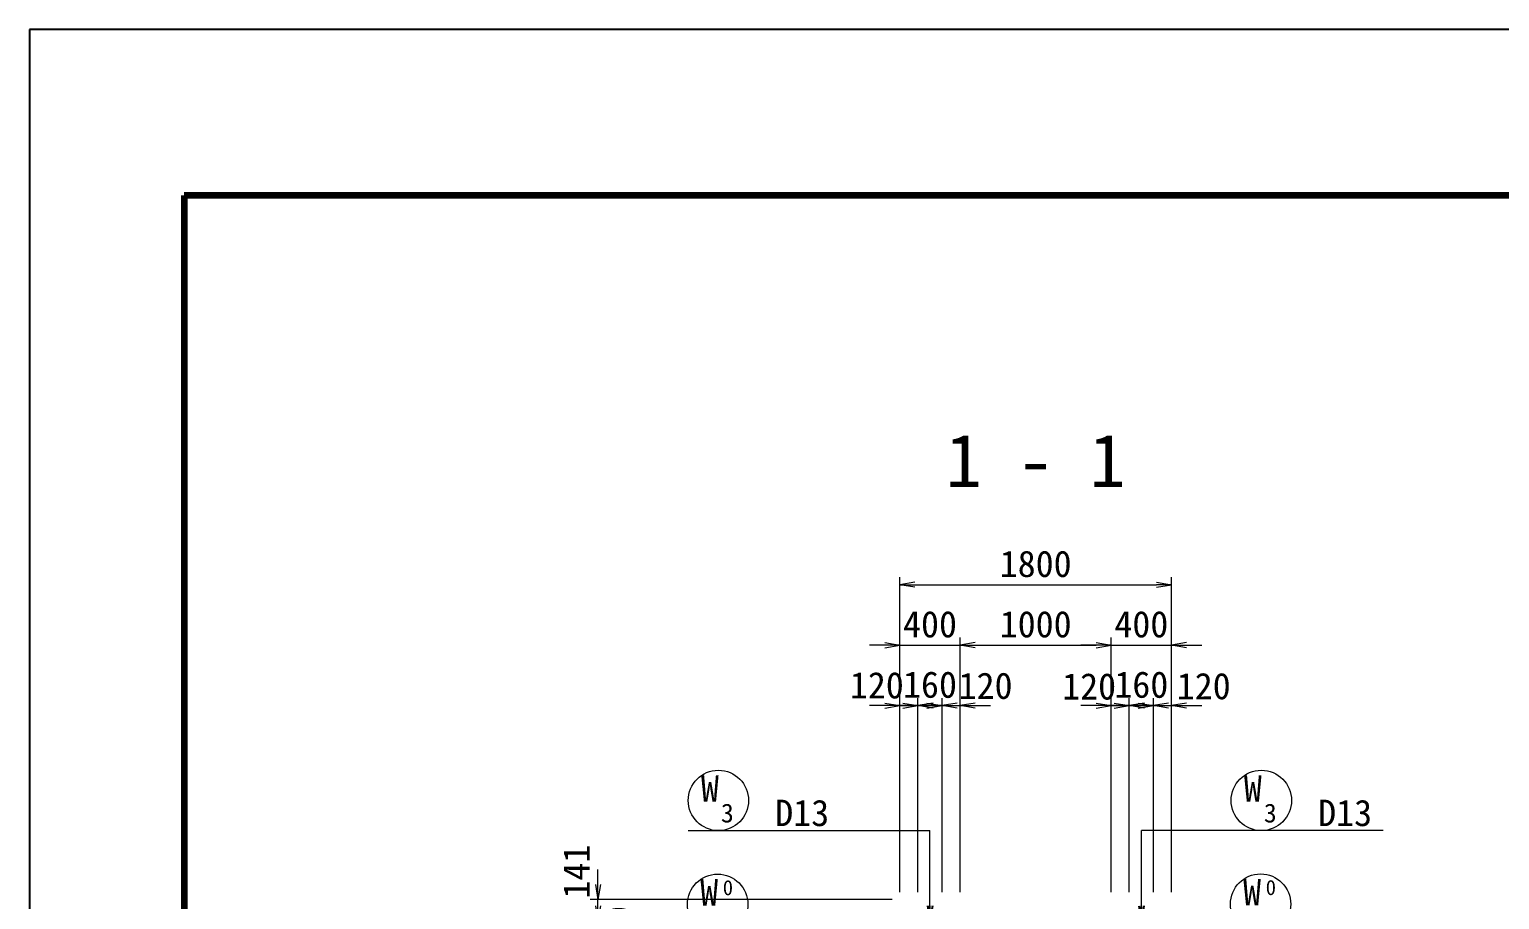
# Model space of a CAD drawing. Header units: millimetres. Extents: x 0 to 126150, y 0 to 29700.
# Drawn here: x 0 to 9739, y 23936 to 29700 of the extents above; entities that cross this region are included whole.
import ezdxf
from ezdxf.enums import TextEntityAlignment as Align

# ---------------------------------------------------------------- set-up
doc = ezdxf.new("R2010")
doc.units = ezdxf.units.MM
doc.header["$LTSCALE"] = 500
doc.layers.get('Defpoints').update_dxf_attribs({"color": 8})
for name, color, linetype, lineweight in [('D-STR-DIM', 7, 'Continuous', 13), ('D-STR-HTXT', 4, 'Continuous', 13), ('D-STR-TXT', 7, 'Continuous', 13), ('D-TTL', 2, 'Continuous', 140)]:
    doc.layers.add(name, color=color, linetype=linetype, lineweight=lineweight)
doc.styles.add('YOKO_GOTHIC', font='')
doc.styles.get('YOKO_GOTHIC').set_extended_font_data('MS Gothic')
doc.dimstyles.new('S50', dxfattribs={"dimscale": 50, "dimtxt": 3.5, "dimasz": 2, "dimexe": 1, "dimexo": 1, "dimgap": 1, "dimtad": 1, "dimdec": 0, "dimzin": 1, "dimdsep": 46, "dimtxsty": 'YOKO_GOTHIC', "dimblk": 'OPEN', "dimcen": 0, "dimclrd": 256, "dimclre": 256, "dimclrt": 256, "dimaunit": 1, "dimadec": 3, "dimazin": 0, "dimtfac": 1, "dimtdec": 0, "dimtix": 1, "dimtmove": 2, "dimatfit": 3, "dimldrblk": 'OPEN', "dimfxl": 1, "dimlwd": -1, "dimlwe": -1, "dimarcsym": 2})

# ---------------------------------------------------------------- blocks, each defined once
blk = doc.blocks.new('_Open')
at = {"color": 0, "linetype": 'ByBlock', "lineweight": -2}
for p, q in [((-1, 0.167), (0, 0)), ((-1, -0.167), (0, 0)), ((0, 0), (-1, 0))]:
    blk.add_line(p, q, dxfattribs=at)
blk = doc.blocks.new('*D258')
at = {"layer": 'D-STR-DIM', "ltscale": 1500, "transparency": 16777216}
for p, q in [((5765.7, 23985.6), (5765.7, 26071)), ((5865.7, 26021), (7465.7, 26021)), ((7565.7, 23985.6), (7565.7, 26071))]:
    blk.add_line(p, q, dxfattribs=at)
at = {"layer": 'Defpoints', "color": 0, "ltscale": 1500, "transparency": 16777216}
for p in [(7565.7, 26021), (5765.7, 23935.6), (7565.7, 23935.6)]:
    blk.add_point(p, dxfattribs=at)
at = {"layer": 'D-STR-DIM', "ltscale": 1500, "transparency": 16777216, "xscale": 100, "yscale": 100, "zscale": 100, "rotation": 180}
blk.add_blockref('_Open', (5765.7, 26021), dxfattribs=at)
at = {"layer": 'D-STR-DIM', "ltscale": 1500, "transparency": 16777216, "xscale": 100, "yscale": 100, "zscale": 100}
blk.add_blockref('_Open', (7565.7, 26021), dxfattribs=at)
at = {"layer": 'D-STR-DIM', "ltscale": 1500, "transparency": 16777216, "insert": (6665.7, 26158.5), "char_height": 175, "attachment_point": 5, "style": 'YOKO_GOTHIC'}
blk.add_mtext('1800', dxfattribs=at)
blk = doc.blocks.new('*D259')
at = {"layer": 'D-STR-DIM', "ltscale": 1500, "transparency": 16777216}
for p, q in [((5665.7, 25621), (5565.7, 25621)), ((5765.7, 23985.6), (5765.7, 25671)), ((5765.7, 25621), (6165.7, 25621)), ((6165.7, 23985.6), (6165.7, 25671)), ((6265.7, 25621), (6365.7, 25621))]:
    blk.add_line(p, q, dxfattribs=at)
at = {"layer": 'Defpoints', "color": 0, "ltscale": 1500, "transparency": 16777216}
for p in [(6165.7, 25621), (5765.7, 23935.6), (6165.7, 23935.6)]:
    blk.add_point(p, dxfattribs=at)
at = {"layer": 'D-STR-DIM', "ltscale": 1500, "transparency": 16777216, "xscale": 100, "yscale": 100, "zscale": 100}
blk.add_blockref('_Open', (5765.7, 25621), dxfattribs=at)
at = {"layer": 'D-STR-DIM', "ltscale": 1500, "transparency": 16777216, "xscale": 100, "yscale": 100, "zscale": 100, "rotation": 180}
blk.add_blockref('_Open', (6165.7, 25621), dxfattribs=at)
at = {"layer": 'D-STR-DIM', "ltscale": 1500, "transparency": 16777216, "insert": (5965.7, 25758.5), "char_height": 175, "attachment_point": 5, "style": 'YOKO_GOTHIC'}
blk.add_mtext('{\\W1;400}', dxfattribs=at)
blk = doc.blocks.new('*D260')
at = {"layer": 'D-STR-DIM', "ltscale": 1500, "transparency": 16777216}
for p, q in [((6165.7, 23985.6), (6165.7, 25671)), ((6265.7, 25621), (7065.7, 25621)), ((7165.7, 23985.6), (7165.7, 25671))]:
    blk.add_line(p, q, dxfattribs=at)
at = {"layer": 'Defpoints', "color": 0, "ltscale": 1500, "transparency": 16777216}
for p in [(7165.7, 25621), (6165.7, 23935.6), (7165.7, 23935.6)]:
    blk.add_point(p, dxfattribs=at)
at = {"layer": 'D-STR-DIM', "ltscale": 1500, "transparency": 16777216, "xscale": 100, "yscale": 100, "zscale": 100, "rotation": 180}
blk.add_blockref('_Open', (6165.7, 25621), dxfattribs=at)
at = {"layer": 'D-STR-DIM', "ltscale": 1500, "transparency": 16777216, "xscale": 100, "yscale": 100, "zscale": 100}
blk.add_blockref('_Open', (7165.7, 25621), dxfattribs=at)
at = {"layer": 'D-STR-DIM', "ltscale": 1500, "transparency": 16777216, "insert": (6665.7, 25758.5), "char_height": 175, "attachment_point": 5, "style": 'YOKO_GOTHIC'}
blk.add_mtext('1000', dxfattribs=at)
blk = doc.blocks.new('*D261')
at = {"layer": 'D-STR-DIM', "ltscale": 1500, "transparency": 16777216}
for p, q in [((7065.7, 25621), (6965.7, 25621)), ((7165.7, 23985.6), (7165.7, 25671)), ((7165.7, 25621), (7565.7, 25621)), ((7565.7, 23985.6), (7565.7, 25671)), ((7665.7, 25621), (7765.7, 25621))]:
    blk.add_line(p, q, dxfattribs=at)
at = {"layer": 'Defpoints', "color": 0, "ltscale": 1500, "transparency": 16777216}
for p in [(7565.7, 25621), (7165.7, 23935.6), (7565.7, 23935.6)]:
    blk.add_point(p, dxfattribs=at)
at = {"layer": 'D-STR-DIM', "ltscale": 1500, "transparency": 16777216, "xscale": 100, "yscale": 100, "zscale": 100}
blk.add_blockref('_Open', (7165.7, 25621), dxfattribs=at)
at = {"layer": 'D-STR-DIM', "ltscale": 1500, "transparency": 16777216, "xscale": 100, "yscale": 100, "zscale": 100, "rotation": 180}
blk.add_blockref('_Open', (7565.7, 25621), dxfattribs=at)
at = {"layer": 'D-STR-DIM', "ltscale": 1500, "transparency": 16777216, "insert": (7365.7, 25758.5), "char_height": 175, "attachment_point": 5, "style": 'YOKO_GOTHIC'}
blk.add_mtext('400', dxfattribs=at)
blk = doc.blocks.new('*D262')
at = {"layer": 'D-STR-DIM', "ltscale": 1500, "transparency": 16777216}
for p, q in [((5765.7, 23985.6), (5765.7, 25271)), ((5885.7, 23985.6), (5885.7, 25271)), ((5665.7, 25221), (5565.7, 25221)), ((5765.7, 25221), (5885.7, 25221)), ((5985.7, 25221), (6085.7, 25221))]:
    blk.add_line(p, q, dxfattribs=at)
at = {"layer": 'Defpoints', "color": 0, "ltscale": 1500, "transparency": 16777216}
for p in [(5885.7, 25221), (5765.7, 23935.6), (5885.7, 23935.6)]:
    blk.add_point(p, dxfattribs=at)
at = {"layer": 'D-STR-DIM', "ltscale": 1500, "transparency": 16777216, "xscale": 100, "yscale": 100, "zscale": 100}
blk.add_blockref('_Open', (5765.7, 25221), dxfattribs=at)
at = {"layer": 'D-STR-DIM', "ltscale": 1500, "transparency": 16777216, "xscale": 100, "yscale": 100, "zscale": 100, "rotation": 180}
blk.add_blockref('_Open', (5885.7, 25221), dxfattribs=at)
at = {"layer": 'D-STR-DIM', "ltscale": 1500, "transparency": 16777216, "insert": (5613.6, 25354.3), "char_height": 175, "attachment_point": 5, "style": 'YOKO_GOTHIC'}
blk.add_mtext('120', dxfattribs=at)
blk = doc.blocks.new('*D263')
at = {"layer": 'D-STR-DIM', "ltscale": 1500, "transparency": 16777216}
for p, q in [((5885.7, 23985.6), (5885.7, 25271)), ((6045.7, 23985.6), (6045.7, 25271)), ((5785.7, 25221), (5685.7, 25221)), ((5885.7, 25221), (6045.7, 25221)), ((6145.7, 25221), (6245.7, 25221))]:
    blk.add_line(p, q, dxfattribs=at)
at = {"layer": 'Defpoints', "color": 0, "ltscale": 1500, "transparency": 16777216}
for p in [(6045.7, 25221), (5885.7, 23935.6), (6045.7, 23935.6)]:
    blk.add_point(p, dxfattribs=at)
at = {"layer": 'D-STR-DIM', "ltscale": 1500, "transparency": 16777216, "xscale": 100, "yscale": 100, "zscale": 100}
blk.add_blockref('_Open', (5885.7, 25221), dxfattribs=at)
at = {"layer": 'D-STR-DIM', "ltscale": 1500, "transparency": 16777216, "xscale": 100, "yscale": 100, "zscale": 100, "rotation": 180}
blk.add_blockref('_Open', (6045.7, 25221), dxfattribs=at)
at = {"layer": 'D-STR-DIM', "ltscale": 1500, "transparency": 16777216, "insert": (5965.7, 25358.5), "char_height": 175, "attachment_point": 5, "style": 'YOKO_GOTHIC'}
blk.add_mtext('160', dxfattribs=at)
blk = doc.blocks.new('*D264')
at = {"layer": 'D-STR-DIM', "ltscale": 1500, "transparency": 16777216}
for p, q in [((6045.7, 23985.6), (6045.7, 25271)), ((6165.7, 23985.6), (6165.7, 25271)), ((5945.7, 25221), (5845.7, 25221)), ((6045.7, 25221), (6165.7, 25221)), ((6265.7, 25221), (6365.7, 25221))]:
    blk.add_line(p, q, dxfattribs=at)
at = {"layer": 'Defpoints', "color": 0, "ltscale": 1500, "transparency": 16777216}
for p in [(6165.7, 25221), (6045.7, 23935.6), (6165.7, 23935.6)]:
    blk.add_point(p, dxfattribs=at)
at = {"layer": 'D-STR-DIM', "ltscale": 1500, "transparency": 16777216, "xscale": 100, "yscale": 100, "zscale": 100}
blk.add_blockref('_Open', (6045.7, 25221), dxfattribs=at)
at = {"layer": 'D-STR-DIM', "ltscale": 1500, "transparency": 16777216, "xscale": 100, "yscale": 100, "zscale": 100, "rotation": 180}
blk.add_blockref('_Open', (6165.7, 25221), dxfattribs=at)
at = {"layer": 'D-STR-DIM', "ltscale": 1500, "transparency": 16777216, "insert": (6333.9, 25351.1), "char_height": 175, "attachment_point": 5, "style": 'YOKO_GOTHIC'}
blk.add_mtext('120', dxfattribs=at)
blk = doc.blocks.new('*D265')
at = {"layer": 'D-STR-DIM', "ltscale": 1500, "transparency": 16777216}
for p, q in [((7165.7, 23985.6), (7165.7, 25271)), ((7285.7, 23985.6), (7285.7, 25271)), ((7065.7, 25221), (6965.7, 25221)), ((7165.7, 25221), (7285.7, 25221)), ((7385.7, 25221), (7485.7, 25221))]:
    blk.add_line(p, q, dxfattribs=at)
at = {"layer": 'Defpoints', "color": 0, "ltscale": 1500, "transparency": 16777216}
for p in [(7285.7, 25221), (7165.7, 23935.6), (7285.7, 23935.6)]:
    blk.add_point(p, dxfattribs=at)
at = {"layer": 'D-STR-DIM', "ltscale": 1500, "transparency": 16777216, "xscale": 100, "yscale": 100, "zscale": 100}
blk.add_blockref('_Open', (7165.7, 25221), dxfattribs=at)
at = {"layer": 'D-STR-DIM', "ltscale": 1500, "transparency": 16777216, "xscale": 100, "yscale": 100, "zscale": 100, "rotation": 180}
blk.add_blockref('_Open', (7285.7, 25221), dxfattribs=at)
at = {"layer": 'D-STR-DIM', "ltscale": 1500, "transparency": 16777216, "insert": (7019.9, 25346.8), "char_height": 175, "attachment_point": 5, "style": 'YOKO_GOTHIC'}
blk.add_mtext('120', dxfattribs=at)
blk = doc.blocks.new('*D266')
at = {"layer": 'D-STR-DIM', "ltscale": 1500, "transparency": 16777216}
for p, q in [((7285.7, 23985.6), (7285.7, 25271)), ((7445.7, 23985.6), (7445.7, 25271)), ((7185.7, 25221), (7085.7, 25221)), ((7285.7, 25221), (7445.7, 25221)), ((7545.7, 25221), (7645.7, 25221))]:
    blk.add_line(p, q, dxfattribs=at)
at = {"layer": 'Defpoints', "color": 0, "ltscale": 1500, "transparency": 16777216}
for p in [(7445.7, 25221), (7285.7, 23935.6), (7445.7, 23935.6)]:
    blk.add_point(p, dxfattribs=at)
at = {"layer": 'D-STR-DIM', "ltscale": 1500, "transparency": 16777216, "xscale": 100, "yscale": 100, "zscale": 100}
blk.add_blockref('_Open', (7285.7, 25221), dxfattribs=at)
at = {"layer": 'D-STR-DIM', "ltscale": 1500, "transparency": 16777216, "xscale": 100, "yscale": 100, "zscale": 100, "rotation": 180}
blk.add_blockref('_Open', (7445.7, 25221), dxfattribs=at)
at = {"layer": 'D-STR-DIM', "ltscale": 1500, "transparency": 16777216, "insert": (7365.7, 25358.5), "char_height": 175, "attachment_point": 5, "style": 'YOKO_GOTHIC'}
blk.add_mtext('160', dxfattribs=at)
blk = doc.blocks.new('*D267')
at = {"layer": 'D-STR-DIM', "ltscale": 1500, "transparency": 16777216}
for p, q in [((7445.7, 23985.6), (7445.7, 25271)), ((7565.7, 23985.6), (7565.7, 25271)), ((7345.7, 25221), (7245.7, 25221)), ((7445.7, 25221), (7565.7, 25221)), ((7665.7, 25221), (7765.7, 25221))]:
    blk.add_line(p, q, dxfattribs=at)
at = {"layer": 'Defpoints', "color": 0, "ltscale": 1500, "transparency": 16777216}
for p in [(7565.7, 25221), (7445.7, 23935.6), (7565.7, 23935.6)]:
    blk.add_point(p, dxfattribs=at)
at = {"layer": 'D-STR-DIM', "ltscale": 1500, "transparency": 16777216, "xscale": 100, "yscale": 100, "zscale": 100}
blk.add_blockref('_Open', (7445.7, 25221), dxfattribs=at)
at = {"layer": 'D-STR-DIM', "ltscale": 1500, "transparency": 16777216, "xscale": 100, "yscale": 100, "zscale": 100, "rotation": 180}
blk.add_blockref('_Open', (7565.7, 25221), dxfattribs=at)
at = {"layer": 'D-STR-DIM', "ltscale": 1500, "transparency": 16777216, "insert": (7779.1, 25348.9), "char_height": 175, "attachment_point": 5, "style": 'YOKO_GOTHIC'}
blk.add_mtext('120', dxfattribs=at)
blk = doc.blocks.new('*D271')
at = {"layer": 'D-STR-DIM', "ltscale": 1500, "transparency": 16777216}
for p, q in [((3765.7, 24035.6), (3765.7, 24135.6)), ((5715.7, 23935.6), (3715.7, 23935.6)), ((3765.7, 23794.6), (3765.7, 23935.6)), ((5715.7, 23794.6), (3715.7, 23794.6)), ((3765.7, 23694.6), (3765.7, 23594.6))]:
    blk.add_line(p, q, dxfattribs=at)
at = {"layer": 'Defpoints', "color": 0, "ltscale": 1500, "transparency": 16777216}
for p in [(3765.7, 23935.6), (5765.7, 23935.6), (5765.7, 23794.6)]:
    blk.add_point(p, dxfattribs=at)
at = {"layer": 'D-STR-DIM', "ltscale": 1500, "transparency": 16777216, "xscale": 100, "yscale": 100, "zscale": 100}
for p, rotation in [((3765.7, 23935.6), 270), ((3765.7, 23794.6), 90)]:
    blk.add_blockref('_Open', p, dxfattribs=dict(at, rotation=rotation))
at = {"layer": 'D-STR-DIM', "ltscale": 1500, "transparency": 16777216, "insert": (3623.2, 24121), "char_height": 175, "attachment_point": 5, "rotation": 90, "style": 'YOKO_GOTHIC'}
blk.add_mtext('141', dxfattribs=at)
blk = doc.blocks.new('*D276')
at = {"layer": 'D-STR-DIM', "ltscale": 1500, "transparency": 16777216}
for p, q in [((3765.7, 23894.6), (3765.7, 23994.6)), ((5715.7, 23794.6), (3715.7, 23794.6)), ((3765.7, 23794.6), (3765.7, 23635.7)), ((5715.7, 23635.7), (3715.7, 23635.7)), ((3765.7, 23535.7), (3765.7, 23435.7))]:
    blk.add_line(p, q, dxfattribs=at)
at = {"layer": 'Defpoints', "color": 0, "ltscale": 1500, "transparency": 16777216}
for p in [(5765.7, 23794.6), (3765.7, 23635.7), (5765.7, 23635.7)]:
    blk.add_point(p, dxfattribs=at)
at = {"layer": 'D-STR-DIM', "ltscale": 1500, "transparency": 16777216, "xscale": 100, "yscale": 100, "zscale": 100}
for p, rotation in [((3765.7, 23794.6), 270), ((3765.7, 23635.7), 90)]:
    blk.add_blockref('_Open', p, dxfattribs=dict(at, rotation=rotation))
at = {"layer": 'D-STR-DIM', "ltscale": 1500, "transparency": 16777216, "insert": (3906.9, 23715.1), "char_height": 175, "attachment_point": 5, "rotation": 90, "style": 'YOKO_GOTHIC'}
blk.add_mtext('159', dxfattribs=at)

msp = doc.modelspace()

# ---------------------------------------------------------------- linework, layer by layer
at = {"layer": 'D-STR-HTXT'}
for p, q in [((4364.1, 24392.5), (5965.7, 24392.5)), ((8967.2, 24392.5), (7365.7, 24392.5))]:
    msp.add_line(p, q, dxfattribs=at)
for centre in [(4564.1, 24592.5), (8160.6, 24592.5), (4559.1, 23904.3), (8155.6, 23905.6)]:
    msp.add_circle(centre, 200, dxfattribs=at)
at = {"layer": 'D-TTL'}
msp.add_lwpolyline([(1025, 28600), (1025, 1100), (41025, 1100), (41025, 28600)], close=True, dxfattribs=at)
at = {"layer": 'Defpoints', "color": 1}
msp.add_lwpolyline([(0, 29700), (0, 0), (42050, 0), (42050, 29700)], close=True, dxfattribs=at)

# ---------------------------------------------------------------- texts
at = {"layer": 'D-STR-TXT', "style": 'YOKO_GOTHIC'}
for s, height, p in [('1 - 1', 350, (6665.7, 26668.6)), ('W', 175, (4507.9, 24584.2)), ('W', 175, (8104.3, 24584.2)), ('3', 125, (4623.5, 24446.4)), ('3', 125, (8220, 24446.4)), ('W', 175, (4502.8, 23896)), ('0', 100, (4627.2, 23964.5)), ('W', 175, (8099.3, 23897.2)), ('0', 100, (8223.7, 23965.7))]:
    msp.add_text(s, height=height, dxfattribs=at).set_placement(p, align=Align.CENTER)
for p in [(4940.7, 24422.5), (8537.1, 24422.5)]:
    msp.add_text('D13', height=175, dxfattribs=at).set_placement(p)

# ---------------------------------------------------------------- dimensions: what is measured, and where the dimension line sits
at = {"layer": 'D-STR-DIM', "ltscale": 1500}
for base, p1, p2, picture, middle in [((7565.7, 26021), (5765.7, 23935.6), (7565.7, 23935.6), '*D258', (6665.7, 26158.5)), ((7165.7, 25621), (6165.7, 23935.6), (7165.7, 23935.6), '*D260', (6665.7, 25758.5)), ((7565.7, 25621), (7165.7, 23935.6), (7565.7, 23935.6), '*D261', (7365.7, 25758.5)), ((6045.7, 25221), (5885.7, 23935.6), (6045.7, 23935.6), '*D263', (5965.7, 25358.5)), ((7445.7, 25221), (7285.7, 23935.6), (7445.7, 23935.6), '*D266', (7365.7, 25358.5))]:
    dim = msp.add_linear_dim(base=base, p1=p1, p2=p2, dimstyle='S50', dxfattribs=at)
    dim.commit()
    dim.dimension.update_dxf_attribs({"geometry": picture, "text_midpoint": middle})
dim = msp.add_linear_dim(base=(6165.7, 25621), p1=(5765.7, 23935.6), p2=(6165.7, 23935.6), text='{\\W1;<>}', dimstyle='S50', dxfattribs=at)
dim.commit()
dim.dimension.update_dxf_attribs({"geometry": '*D259', "text_midpoint": (5965.7, 25758.5)})
for base, p1, p2, picture, middle in [((5885.7, 25221), (5765.7, 23935.6), (5885.7, 23935.6), '*D262', (5613.6, 25354.3)), ((6165.7, 25221), (6045.7, 23935.6), (6165.7, 23935.6), '*D264', (6333.9, 25351.1)), ((7285.7, 25221), (7165.7, 23935.6), (7285.7, 23935.6), '*D265', (7019.9, 25346.8)), ((7565.7, 25221), (7445.7, 23935.6), (7565.7, 23935.6), '*D267', (7779.1, 25348.9))]:
    dim = msp.add_linear_dim(base=base, p1=p1, p2=p2, dimstyle='S50', dxfattribs=at)
    dim.commit()
    dim.dimension.update_dxf_attribs({"geometry": picture, "text_midpoint": middle, "dimtype": 160})
for base, p2, picture, middle in [((3765.7, 23935.6), (5765.7, 23935.6), '*D271', (3623.2, 24121)), ((3765.7, 23635.7), (5765.7, 23635.7), '*D276', (3906.9, 23715.1))]:
    dim = msp.add_linear_dim(base=base, p1=(5765.7, 23794.6), p2=p2, angle=90, dimstyle='S50', dxfattribs=at)
    dim.commit()
    dim.dimension.update_dxf_attribs({"geometry": picture, "text_midpoint": middle, "dimtype": 160})

# ---------------------------------------------------------------- leaders
at = {"layer": 'D-STR-HTXT'}
for points in [[(5965.7, 23794.6), (5965.7, 24392.5)], [(7365.7, 23794.6), (7365.7, 24392.5)]]:
    msp.add_leader(points, dimstyle='S50', dxfattribs=at)

doc.saveas('drawing.dxf')
